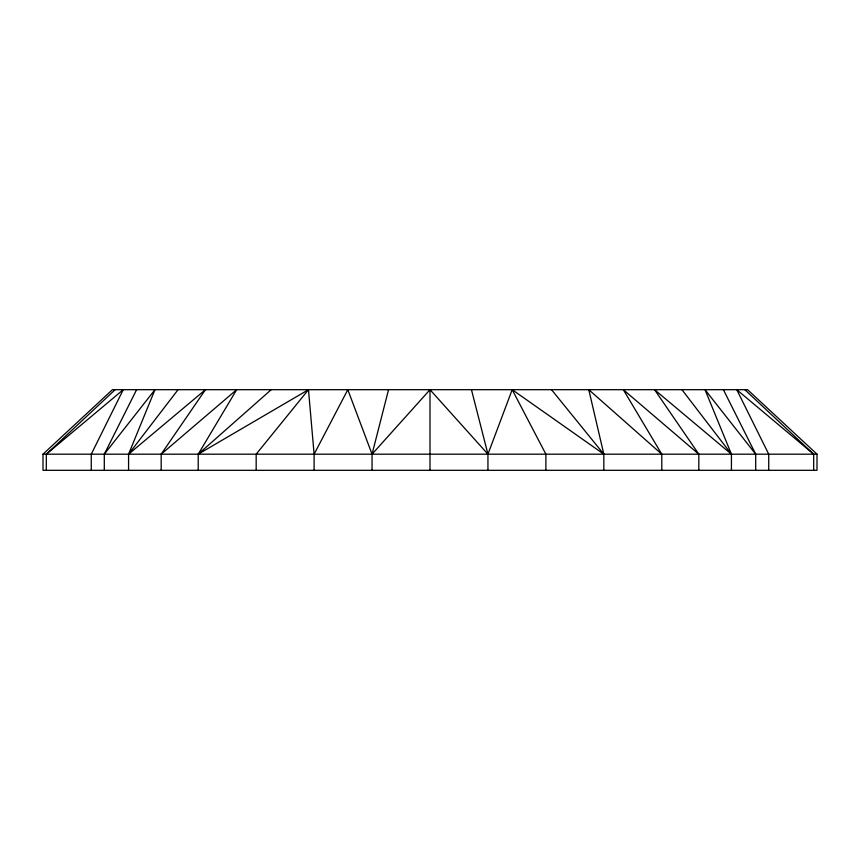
<?xml version="1.0" encoding="UTF-8"?>
<svg xmlns="http://www.w3.org/2000/svg" width="860" height="860" viewBox="0 0 860 860"><rect width="100%" height="100%" fill="white"/><g stroke="black" fill="none" stroke-linecap="round" stroke-linejoin="round"><path stroke-width="1.29" d="M388.548 389.688L372.058 454.188L372.058 470.312M603.827 470.312L603.827 454.188L512.194 389.688L487.942 454.188L487.942 470.312M104.296 470.312L104.296 454.188L136.611 389.688M314.115 470.312L314.115 454.188L347.805 389.688L372.058 454.188L430 389.688L487.942 454.188L471.452 389.688M161.175 470.312L161.175 454.188L205.443 389.688L128.57 454.188L128.57 470.312M178.063 389.688L128.57 454.188L154.983 389.688L104.296 454.188M314.115 454.188L308.471 389.688L256.173 454.188L256.173 470.312M46.311 470.312L46.311 454.188L115.154 389.688M43 454.188L112.434 389.688L747.566 389.688L817 454.188L817 470.312L43 470.312L43 454.188L817 454.188M271.223 389.688L198.219 454.188L198.219 470.312M161.175 454.188L236.683 389.688L198.219 454.188L308.471 389.688M46.311 454.188L123.259 389.688L91.267 454.188L91.267 470.312M813.689 470.312L813.689 454.188L736.74 389.688L768.732 454.188L768.732 470.312M698.825 470.312L698.825 454.188L623.317 389.688L661.781 454.188L661.781 470.312M661.781 454.188L588.778 389.688L603.827 454.188L551.529 389.688M744.846 389.688L813.689 454.188M755.703 470.312L755.703 454.188L705.017 389.688L731.43 454.188L731.43 470.312M681.937 389.688L731.43 454.188L654.557 389.688L698.825 454.188M512.194 389.688L545.885 454.188L545.885 470.312M723.389 389.688L755.703 454.188M430 389.688L430 470.312"/></g></svg>
